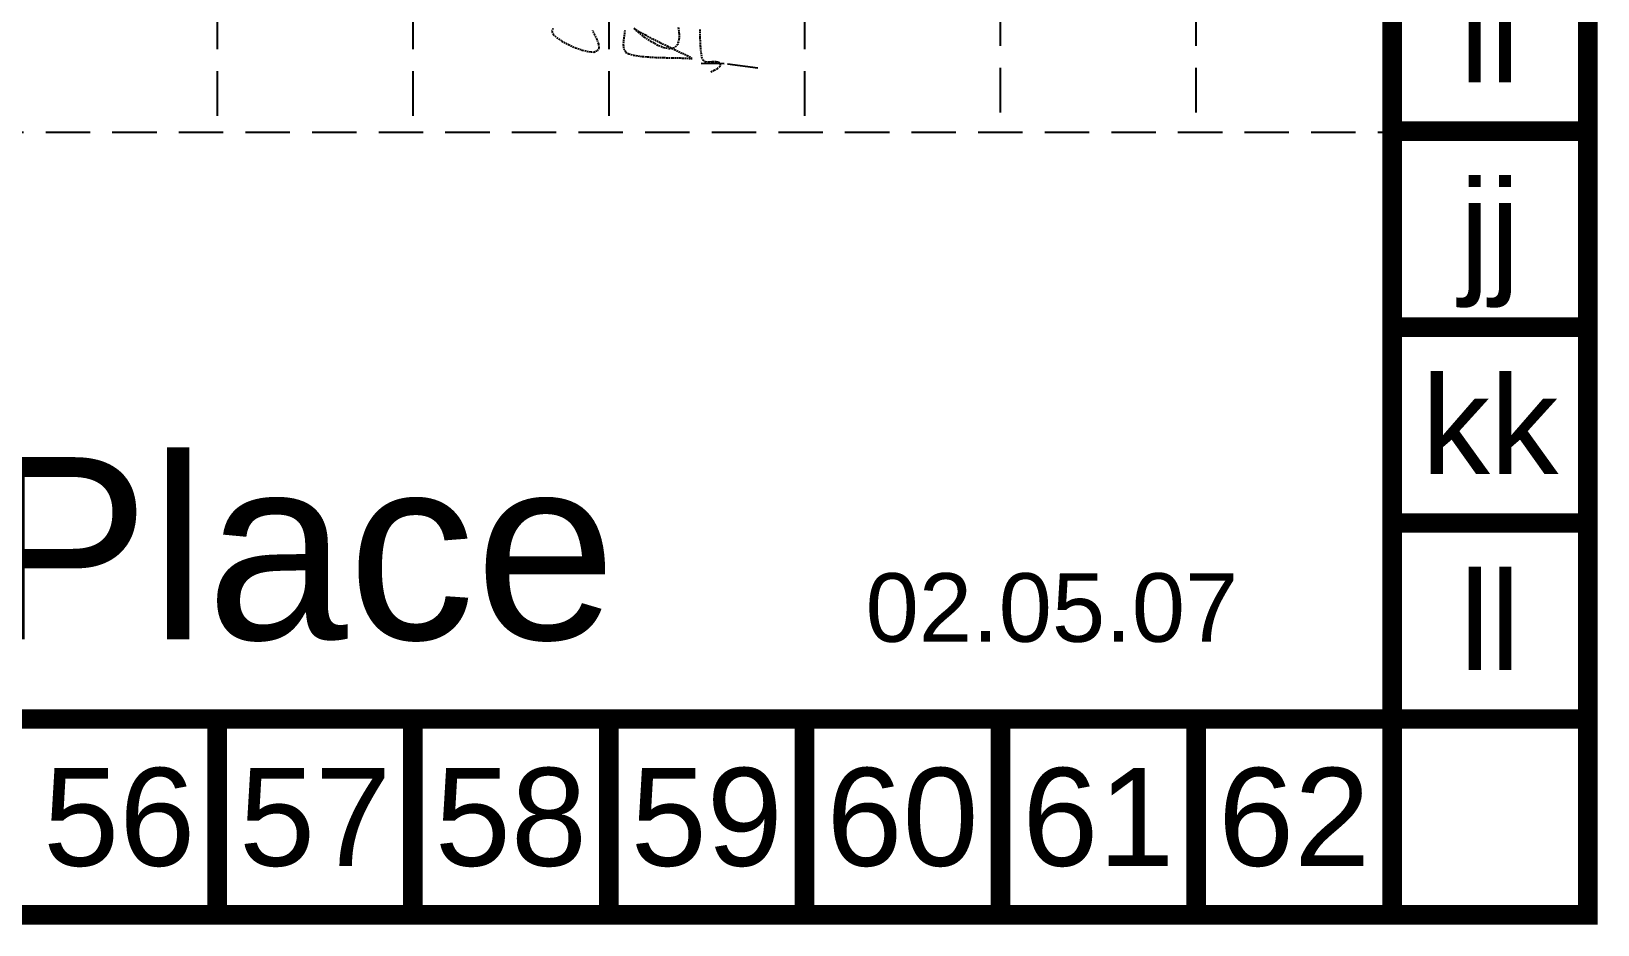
# Model space of a CAD drawing. Header units: inches. Extents: x 7994 to 10114, y 11164 to 12491.
# Drawn here: x 9849.6 to 10114.2, y 11164.2 to 11315 of the extents above; entities that cross this region are included whole.
import ezdxf
from ezdxf.enums import TextEntityAlignment as Align

# ---------------------------------------------------------------- set-up
doc = ezdxf.new("R2010")
doc.units = ezdxf.units.IN
doc.header["$MEASUREMENT"] = 0
doc.linetypes.add('HIDDEN', pattern=[0.375, 0.25, -0.125])
doc.linetypes.add('x4227topo$0$HIDDEN', pattern=[0.375, 0.25, -0.125])
for name, color, linetype in [('BASE', 7, 'Continuous'), ('CONTOURS', 43, 'x4227topo$0$HIDDEN'), ('GRID', 254, 'HIDDEN'), ('LEGEND', 7, 'Continuous'), ('x4227topo$0$C-TOPO', 12, 'Continuous'), ('x4227topo$0$L-WALK', 12, 'Continuous')]:
    doc.layers.add(name, color=color, linetype=linetype)
doc.styles.add("L200'", font='ARIAL.TTF', dxfattribs={"height": 0.001969})
doc.styles.get("Standard").update_dxf_attribs({"font": 'ARIAL.TTF'})

msp = doc.modelspace()

# ---------------------------------------------------------------- linework, layer by layer
at = {"layer": 'BASE', "color": 9}
msp.add_line((10079.47, 12455.77), (10079.47, 11198.92), dxfattribs=at)
at = {"layer": 'BASE', "const_width": 3.31}
for points in [[(7995.74, 11165.85), (10112.54, 11165.85), (10112.54, 12488.85), (7995.74, 12488.85)], [(8028.82, 11198.92), (10079.47, 11198.92), (10079.47, 12455.77), (8028.82, 12455.77)]]:
    msp.add_lwpolyline(points, close=True, dxfattribs=at)
for points in [[(10112.54, 11298.15), (10079.47, 11298.15)], [(10112.54, 11265.07), (10079.47, 11265.07)], [(10112.54, 11232), (10079.47, 11232)], [(9881.02, 11165.85), (9881.02, 11198.92)], [(9914.09, 11165.85), (9914.09, 11198.92)], [(9947.17, 11165.85), (9947.17, 11198.92)], [(9980.24, 11165.85), (9980.24, 11198.92)], [(10013.32, 11165.85), (10013.32, 11198.92)], [(10046.39, 11165.85), (10046.39, 11198.92)], [(10112.54, 11198.92), (10079.47, 11198.92)], [(10079.47, 11165.85), (10079.47, 11198.92)]]:
    msp.add_lwpolyline(points, dxfattribs=at)
at = {"layer": 'CONTOURS', "color": 43}
for p, q in [((9937.72, 11315.51, 1239), (9937.54, 11314.98, 1239)), ((9952.27, 11314.96, 1239), (9951.36, 11315.53, 1239)), ((9952.25, 11314.77, 1238), (9951.4, 11315.5, 1238)), ((9958.89, 11315.7, 1238), (9959.04, 11314.62, 1238)), ((9937.54, 11314.98, 1239), (9937.77, 11314.5, 1239)), ((9937.77, 11314.5, 1239), (9938.37, 11313.94, 1239)), ((9938.37, 11313.94, 1239), (9939.26, 11313.35, 1239)), ((9939.26, 11313.35, 1239), (9940.34, 11312.77, 1239)), ((9940.34, 11312.77, 1239), (9941.51, 11312.25, 1239)), ((9944.79, 11314.4, 1239), (9944.46, 11315.17, 1239)), ((9945.18, 11313.61, 1239), (9944.79, 11314.4, 1239)), ((9945.48, 11312.87, 1239), (9945.18, 11313.61, 1239)), ((9945.55, 11312.22, 1239), (9945.48, 11312.87, 1239)), ((9949.67, 11313.57, 1239), (9949.6, 11312.78, 1239)), ((9949.6, 11312.78, 1239), (9949.68, 11312.08, 1239)), ((9949.79, 11314.38, 1239), (9949.67, 11313.57, 1239)), ((9949.86, 11315.16, 1239), (9949.79, 11314.38, 1239)), ((9953.25, 11313.99, 1238), (9952.25, 11314.77, 1238)), ((9953.37, 11314.34, 1239), (9952.27, 11314.96, 1239)), ((9954.35, 11313.26, 1238), (9953.25, 11313.99, 1238)), ((9954.58, 11313.7, 1239), (9953.37, 11314.34, 1239)), ((9955.46, 11312.63, 1238), (9954.35, 11313.26, 1238)), ((9955.86, 11313.06, 1239), (9954.58, 11313.7, 1239)), ((9957.15, 11312.43, 1239), (9955.86, 11313.06, 1239)), ((9958.79, 11312.79, 1238), (9958.24, 11312.21, 1238)), ((9959.03, 11313.63, 1238), (9958.79, 11312.79, 1238)), ((9959.04, 11314.62, 1238), (9959.03, 11313.63, 1238)), ((9962.53, 11315.3, 1239), (9962.56, 11313.9, 1239)), ((9962.56, 11313.9, 1239), (9962.62, 11312.59, 1239)), ((9941.51, 11312.25, 1239), (9942.68, 11311.84, 1239)), ((9942.68, 11311.84, 1239), (9943.76, 11311.58, 1239)), ((9943.76, 11311.58, 1239), (9944.64, 11311.52, 1239)), ((9944.64, 11311.52, 1239), (9945.24, 11311.71, 1239)), ((9945.24, 11311.71, 1239), (9945.55, 11312.22, 1239)), ((9949.68, 11312.08, 1239), (9950.02, 11311.5, 1239)), ((9950.02, 11311.5, 1239), (9950.54, 11311.2, 1239)), ((9950.54, 11311.2, 1239), (9951.38, 11310.97, 1239)), ((9951.38, 11310.97, 1239), (9952.46, 11310.8, 1239)), ((9952.46, 11310.8, 1239), (9953.72, 11310.69, 1239)), ((9953.72, 11310.69, 1239), (9955.09, 11310.62, 1239)), ((9955.09, 11310.62, 1239), (9956.5, 11310.57, 1239)), ((9956.53, 11312.2, 1238), (9955.46, 11312.63, 1238)), ((9956.5, 11310.57, 1239), (9957.9, 11310.54, 1239)), ((9957.48, 11312.03, 1238), (9956.53, 11312.2, 1238)), ((9958.4, 11311.84, 1239), (9957.15, 11312.43, 1239)), ((9958.24, 11312.21, 1238), (9957.48, 11312.03, 1238)), ((9957.9, 11310.54, 1239), (9959.2, 11310.51, 1239)), ((9959.53, 11311.29, 1239), (9958.4, 11311.84, 1239)), ((9959.2, 11310.51, 1239), (9960.35, 11310.47, 1239)), ((9960.51, 11310.8, 1239), (9959.53, 11311.29, 1239)), ((9960.35, 11310.47, 1239), (9961.28, 11310.4, 1239)), ((9961.28, 11310.4, 1239), (9960.51, 11310.8, 1239)), ((9961.28, 11310.4, 1239), (9961.28, 11310.4, 1239)), ((9962.62, 11312.59, 1239), (9962.72, 11311.47, 1239)), ((9962.72, 11311.47, 1239), (9962.85, 11310.63, 1239)), ((9962.85, 11310.63, 1239), (9963.02, 11310.17, 1239)), ((9963.02, 11310.17, 1239), (9963.45, 11309.91, 1239)), ((9963.45, 11309.91, 1239), (9964.03, 11309.86, 1239)), ((9964.03, 11309.86, 1239), (9964.66, 11309.9, 1239)), ((9964.97, 11308.41, 1239), (9964.34, 11308.1, 1239)), ((9964.66, 11309.9, 1239), (9965.26, 11309.92, 1239)), ((9965.54, 11308.71, 1239), (9964.97, 11308.41, 1239)), ((9965.26, 11309.92, 1239), (9965.74, 11309.82, 1239)), ((9965.93, 11309.05, 1239), (9965.54, 11308.71, 1239)), ((9965.74, 11309.82, 1239), (9966, 11309.48, 1239)), ((9966, 11309.48, 1239), (9965.93, 11309.05, 1239))]:
    msp.add_line(p, q, dxfattribs=at)
at = {"layer": 'GRID', "color": 253, "linetype": 'HIDDEN', "ltscale": 30}
for p, q in [((9881.02, 12455.77), (9881.02, 11298)), ((9914.09, 12455.77), (9914.09, 11298)), ((9947.17, 12455.77), (9947.17, 11298)), ((9980.24, 12455.77), (9980.24, 11298)), ((10013.26, 12456.32), (10013.26, 11298)), ((10046.34, 12456.32), (10046.34, 11298)), ((8029.56, 11298), (10080.21, 11298))]:
    msp.add_line(p, q, dxfattribs=at)
at = {"layer": 'x4227topo$0$C-TOPO', "color": 7}
msp.add_line((9972.34, 11308.77), (9967.2, 11309.48), dxfattribs=at)
at = {"layer": 'x4227topo$0$L-WALK', "color": 7}
msp.add_line((9966.66, 11309.5), (9962.8, 11309.57), dxfattribs=at)

# ---------------------------------------------------------------- texts
at = {"layer": 'BASE'}
for s, p in [('ii', (10096.01, 11314.69)), ('jj', (10096.01, 11281.61)), ('kk', (10096.01, 11248.54)), ('ll', (10096.01, 11215.46)), ('56', (9864.48, 11182.39)), ('57', (9897.56, 11182.39)), ('58', (9930.63, 11182.39)), ('59', (9963.71, 11182.39)), ('60', (9996.78, 11182.39)), ('61', (10029.86, 11182.39)), ('62', (10062.93, 11182.39))]:
    msp.add_text(s, height=16.537, dxfattribs=at).set_placement(p, align=Align.MIDDLE_CENTER)
msp.add_text('02.05.07', height=11.576, dxfattribs=at).set_placement((10022.02, 11211.95), align=Align.CENTER)
at = {"layer": 'LEGEND', "style": "L200'"}
msp.add_text('Thornberry Place', height=30.7611, dxfattribs=at).set_placement((9618.9, 11212.36))

doc.saveas('drawing.dxf')
